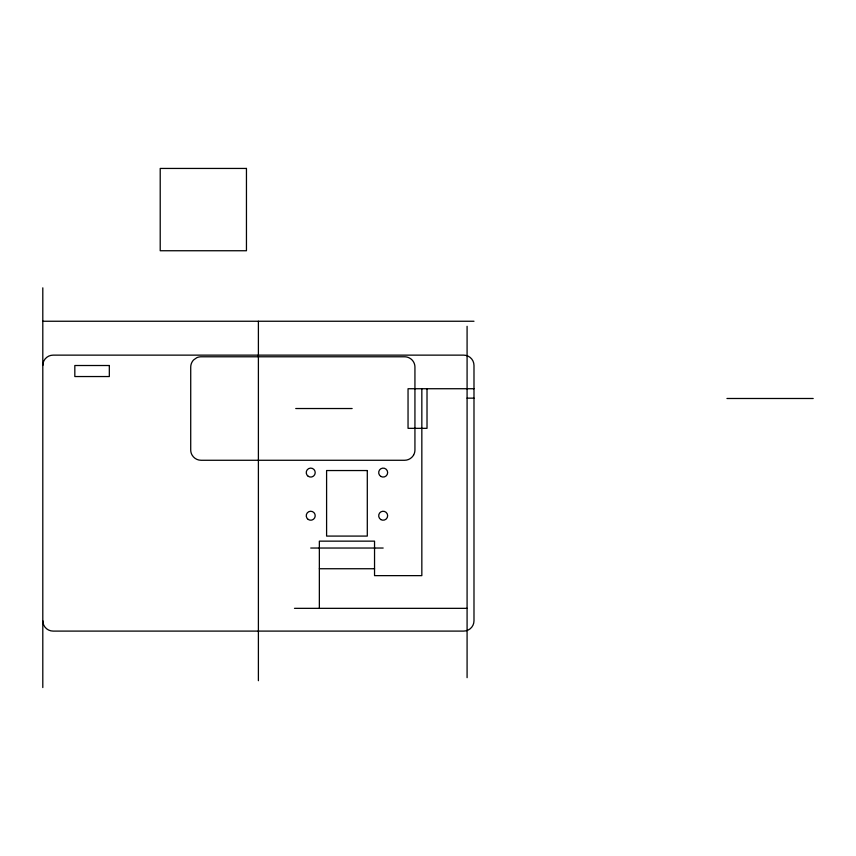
<?xml version="1.0" encoding="UTF-8"?>
<svg xmlns="http://www.w3.org/2000/svg" width="856" height="856" viewBox="0 0 856 856"><rect width="100%" height="100%" fill="white"/><g stroke="black" fill="none" stroke-linecap="round" stroke-linejoin="round"><path stroke-width="1.28" d="M42.8 321.246L473.989 321.246M473.989 388.731L408.045 388.731L408.045 428.332L427.016 428.332L427.016 388.731M467.087 398.147L473.989 398.147M726.958 398.489L813.2 398.489M295.737 408.526L352.137 408.526M310.728 548.033L383.167 548.033M319.352 568.737L374.543 568.737M294.485 608.338L467.087 608.338M467.087 326.296L467.087 677.663M421.837 388.731L421.837 575.639L374.543 575.639L374.543 541.142L319.352 541.142L319.352 608.338M258.394 321.246L258.394 680.702M42.8 287.841L42.8 687.561M42.8 620.771A10.326 10.326 0 0 0 53.126 631.097L463.663 631.097A10.326 10.326 0 0 0 473.989 620.771L473.989 365.459A10.326 10.326 0 0 0 463.663 355.133L53.126 355.133A10.326 10.326 0 0 0 42.8 365.459M413.555 455.092L413.074 455.852A10.347 10.347 0 0 1 404.599 460.271L201.074 460.271A10.358 10.358 0 0 1 192.108 455.092A10.411 10.411 0 0 1 190.717 449.903L190.728 367.128A10.39 10.39 0 0 1 192.6 361.189A10.293 10.293 0 0 1 193.756 359.82L196.698 357.755A10.336 10.336 0 0 1 201.074 356.781L404.588 356.781A10.336 10.336 0 0 1 408.965 357.755L410.527 358.653A10.336 10.336 0 0 1 413.063 361.2L413.555 361.96A10.336 10.336 0 0 1 414.935 367.117L414.935 449.924A10.347 10.347 0 0 1 413.555 455.092M246.453 168.439L160.211 168.439L160.211 250.744L246.453 250.744L246.453 168.439M109.322 365.512L74.825 365.512L74.825 376.544L109.322 376.544L109.322 365.512M367.299 470.543L326.596 470.543L326.596 536.081L367.299 536.081L367.299 470.543M308.214 476.3A4.483 4.483 0 0 0 315.201 472.908A4.483 4.483 0 0 0 308.77 468.553A4.483 4.483 0 0 0 308.214 476.3M380.931 476.471A4.483 4.483 0 0 0 387.65 472.587A4.483 4.483 0 0 0 380.931 468.703A4.483 4.483 0 0 0 380.931 476.471M380.931 519.613A4.483 4.483 0 0 0 387.65 515.729A4.483 4.483 0 0 0 380.931 511.845A4.483 4.483 0 0 0 380.931 519.613M308.214 519.442A4.483 4.483 0 0 0 315.201 516.05A4.483 4.483 0 0 0 308.77 511.695A4.483 4.483 0 0 0 308.214 519.442"/></g></svg>
